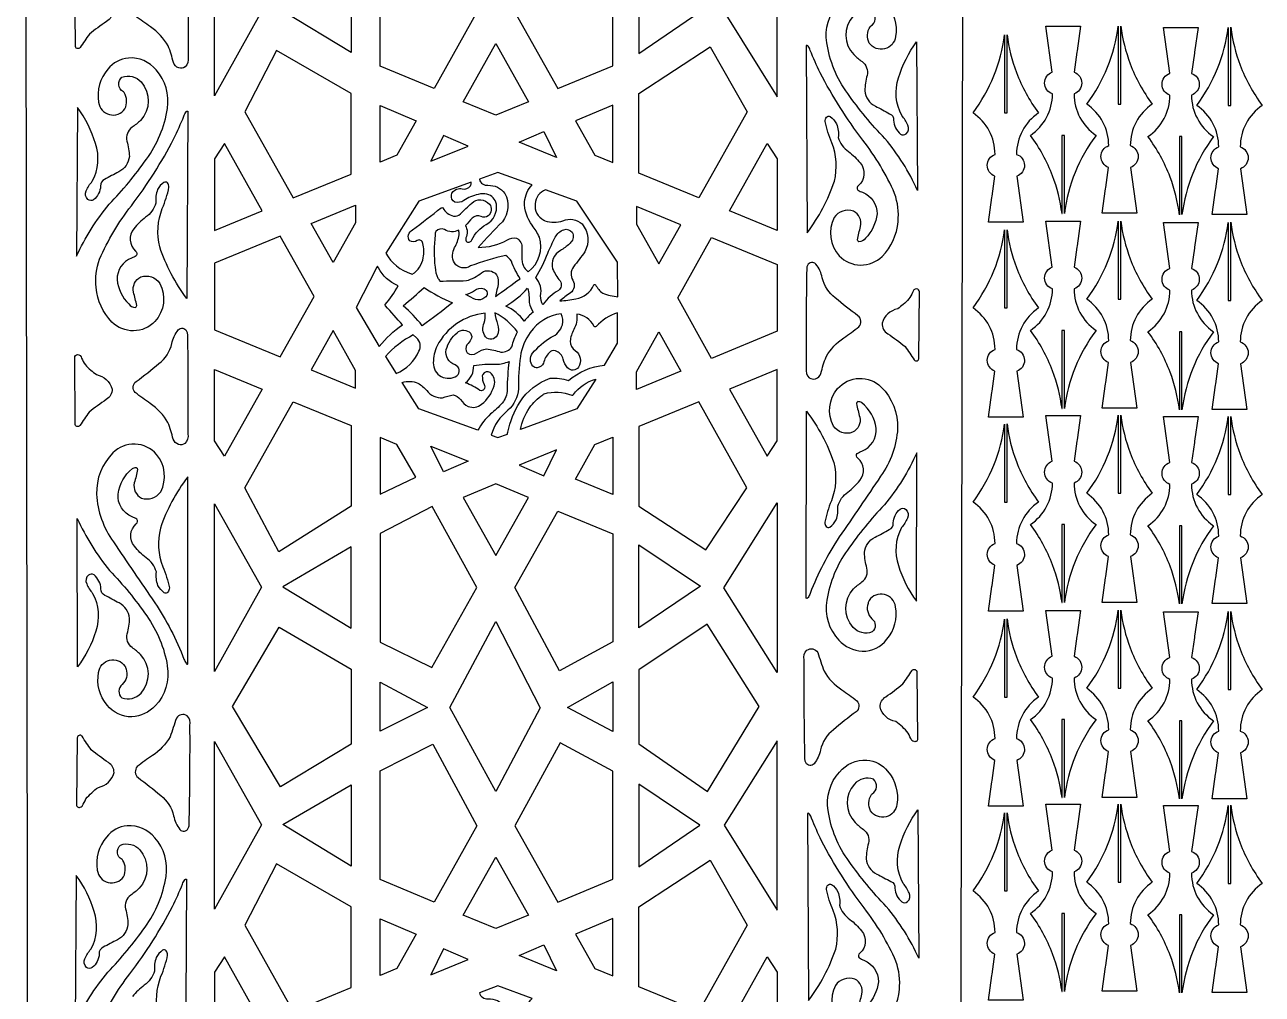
# Model space of a CAD drawing. Header units: millimetres. Extents: x 3580 to 4570, y 1609 to 3600.
# Drawn here: x 3580 to 4570, y 2089 to 2864 of the extents above; entities that cross this region are included whole.
import ezdxf

# ---------------------------------------------------------------- set-up
doc = ezdxf.new("R2010")
doc.units = ezdxf.units.MM
doc.layers.add('Default', color=70, linetype='Continuous')

msp = doc.modelspace()

# ---------------------------------------------------------------- linework, layer by layer
at = {"layer": 'Default'}
for points in [[(3580.06, 3438.23), (3582.68, 1609.29)], [(4328.54, 1609.29), (4330.79, 3061.4)]]:
    msp.add_lwpolyline(points, dxfattribs=at)
for points in [[(3769.51, 2874.74), (3732, 2807.22), (3732, 2941.41)], [(4139.66, 2874.47), (4182.15, 2806.56), (4182.15, 2942.03)], [(3864.36, 2917.91), (3906.62, 2939.4), (3941.86, 2874.08), (3907.68, 2813.03), (3864.36, 2831.03)], [(4050.51, 2917.64), (4008.33, 2940.46), (3972.29, 2874.08), (4006.46, 2813.03), (4050.51, 2831.34)], [(3841.21, 2906.88), (3841.21, 2841.81), (3786.66, 2874.93)], [(4071.36, 2907.35), (4071.36, 2841.11), (4120.18, 2874.59)], [(3841.21, 2809.19), (3781.55, 2843.59), (3756.18, 2794.55), (3794.85, 2725.59), (3841.21, 2744.68)], [(3957.07, 2791.75), (3930.96, 2802.58), (3957.07, 2849.02), (3983.19, 2802.58)], [(4071.36, 2745.33), (4071.36, 2809.12), (4128.49, 2846.39), (4157.97, 2794.56), (4119.3, 2725.59)], [(3864.36, 2754.23), (3864.36, 2799.48), (3893.33, 2787.41), (3877.87, 2759.78)], [(4050.51, 2799.78), (4020.82, 2787.41), (4036.27, 2759.78), (4050.51, 2753.93)], [(3915.08, 2775.56), (3905.02, 2754.91), (3934.9, 2767.12)], [(3995.45, 2778.7), (4005.51, 2758.06), (3975.63, 2770.26)], [(3732, 2756.84), (3732, 2699.67), (3770.12, 2715.38), (3739.95, 2769.2)], [(4182.15, 2756.84), (4182.15, 2699.67), (4144.03, 2715.38), (4174.19, 2769.2)], [(3844.67, 2705.8), (3826.8, 2673.9), (3809.21, 2705.28), (3844.67, 2719.9)], [(4069.48, 2704.7), (4087.34, 2672.8), (4104.94, 2704.18), (4069.48, 2718.8)], [(3732, 2646.72), (3732, 2620.01), (3784.48, 2598.37), (3811.6, 2646.72), (3784.48, 2695.07), (3732, 2673.44)], [(4182.15, 2645.62), (4182.15, 2618.91), (4129.67, 2597.27), (4102.54, 2645.62), (4129.67, 2693.97), (4182.15, 2672.34)], [(3844.67, 2587.65), (3826.8, 2619.55), (3809.21, 2588.17), (3844.67, 2573.54)], [(4069.48, 2586.55), (4087.34, 2618.45), (4104.94, 2587.07), (4069.48, 2572.44)], [(3732, 2531.28), (3732, 2588.46), (3770.12, 2572.75), (3739.95, 2518.93)], [(4182.15, 2531.28), (4182.15, 2588.46), (4144.03, 2572.75), (4174.19, 2518.93)], [(3841.21, 2543.45), (3841.21, 2478.92), (3783.33, 2442.46), (3756.18, 2493.58), (3794.85, 2562.54)], [(4071.36, 2542.8), (4071.36, 2479.12), (4124.9, 2444.1), (4157.94, 2493.63), (4119.3, 2562.54)], [(3864.36, 2533.9), (3864.36, 2488.72), (3892.9, 2502.24), (3877.88, 2528.34)], [(3915.08, 2506.49), (3905.02, 2527.13), (3934.9, 2514.93)], [(4050.51, 2534.2), (4050.51, 2488.35), (4020.82, 2500.72), (4036.27, 2528.35)], [(3995.45, 2503.34), (4005.51, 2523.99), (3975.63, 2511.78)], [(3957.07, 2496.9), (3930.96, 2486.07), (3957.07, 2439.63), (3983.19, 2486.07)], [(3769.51, 2414.3), (3732, 2346.79), (3732, 2480.98)], [(3864.36, 2457.15), (3864.36, 2370.29), (3905.88, 2349.91), (3941.85, 2414.07), (3906.05, 2478.75)], [(4139.29, 2413.84), (4182.15, 2481.63), (4182.15, 2346.07)], [(4050.51, 2456.79), (4050.51, 2370.48), (4007.97, 2347.36), (3972.29, 2414.05), (4006.46, 2475.09)], [(3841.21, 2446.45), (3786.66, 2414.5), (3841.21, 2381.38)], [(4071.36, 2448.17), (4120.64, 2414.94), (4071.36, 2381.73)], [(3920.1, 2318.13), (3957.04, 2386.68), (3992.54, 2317.86), (3957.04, 2250.73)], [(3841.21, 2348.76), (3841.21, 2288.72), (3784.8, 2254.56), (3746.33, 2318.75), (3783.61, 2382.35)], [(4071.36, 2348.25), (4071.36, 2288.91), (4126.46, 2250.88), (4167.8, 2318.73), (4126.19, 2384.57)], [(3864.36, 2338.34), (3902.28, 2318.01), (3864.36, 2298.95)], [(4050.51, 2338.58), (4050.51, 2298.72), (4014.27, 2317.97)], [(3769.51, 2224.09), (3732, 2156.57), (3732, 2290.77)], [(3864.36, 2267.26), (3906.62, 2288.75), (3941.86, 2223.43), (3907.68, 2162.39), (3864.36, 2180.39)], [(4050.51, 2266.99), (4008.33, 2289.81), (3972.29, 2223.43), (4006.46, 2162.39), (4050.51, 2180.69)], [(4139.66, 2223.82), (4182.15, 2155.91), (4182.15, 2291.38)], [(3841.21, 2256.23), (3841.21, 2191.17), (3786.66, 2224.28)], [(4071.36, 2256.7), (4071.36, 2190.47), (4120.18, 2223.95)], [(3957.07, 2141.1), (3930.96, 2151.93), (3957.07, 2198.37), (3983.19, 2151.93)], [(3841.21, 2158.54), (3781.55, 2192.94), (3756.18, 2143.91), (3794.85, 2074.94), (3841.21, 2094.03)], [(4071.36, 2094.68), (4071.36, 2158.47), (4128.49, 2195.75), (4157.97, 2143.91), (4119.3, 2074.94)], [(3864.36, 2103.58), (3864.36, 2148.83), (3893.33, 2136.76), (3877.87, 2109.13)], [(4050.51, 2149.13), (4020.82, 2136.76), (4036.27, 2109.13), (4050.51, 2103.28)], [(3915.08, 2124.91), (3905.02, 2104.27), (3934.9, 2116.47)], [(3995.45, 2128.06), (4005.51, 2107.41), (3975.63, 2119.62)], [(3732, 2106.2), (3732, 2049.02), (3770.12, 2064.73), (3739.95, 2118.55)], [(4182.15, 2106.2), (4182.15, 2049.02), (4144.03, 2064.73), (4174.19, 2118.55)]]:
    msp.add_lwpolyline(points, close=True, dxfattribs=at)
for points in [[(3703.25, 2829.68, -0.24666), (3699.03, 2833.96, 0.027343), (3694.85, 2847.23, 0.115738), (3680.7, 2862.35, -0.015094), (3668.65, 2871.21, -0.448773), (3669.37, 2880.06, 0.020778), (3687.52, 2894.33, 0.175205), (3697.94, 2910.37, -0.124943), (3703.04, 2921.32, -0.5741), (3709.65, 2920.36, -0.122783), (3710.38, 2917.79, -0.006777), (3710.69, 2838.04, -0.263913), (3708.39, 2830.36, -0.217884)], [(3622.49, 2902.73, -0.312864), (3625.75, 2899.85, 0.139682), (3633.09, 2890.26, 0.018911), (3637.6, 2886.67, -0.280916), (3650.11, 2875.08, -0.274982), (3645.51, 2866.7, 0.025719), (3631.75, 2856.53, 0.01279), (3624.41, 2845.86, -0.748308), (3620.55, 2847.37), (3620.24, 2900.2, -0.399768)], [(4409.99, 2713.16, 0.056763), (4402.47, 2743.33, 0.069714), (4384.78, 2775.63, 0.247243), (4402.38, 2808.78, -0.716421), (4402.25, 2826.29), (4397.14, 2862.92), (4424.84, 2862.92), (4422.1, 2843.33), (4421.96, 2842.33), (4419.71, 2826.25, -0.706462), (4419.6, 2808.82, 0.248623), (4437.2, 2775.63, 0.128873), (4412, 2713.24), (4412, 2775.63), (4409.98, 2775.63), (4409.98, 2713.16)], [(4457.01, 2863.1, 0.056763), (4464.53, 2832.93, 0.069714), (4482.22, 2800.63, 0.247243), (4464.62, 2767.48, -0.716421), (4464.75, 2749.97), (4469.86, 2713.34), (4442.16, 2713.34), (4444.9, 2732.93), (4445.04, 2733.93), (4447.29, 2750, -0.706462), (4447.4, 2767.44, 0.248623), (4429.8, 2800.63, 0.128873), (4455, 2863.02), (4455, 2800.63), (4457.02, 2800.63), (4457.02, 2863.1)], [(4503.99, 2712.16, 0.056763), (4496.47, 2742.33, 0.069714), (4478.78, 2774.63, 0.247243), (4496.38, 2807.78, -0.716421), (4496.25, 2825.29), (4491.14, 2861.92), (4518.84, 2861.92), (4516.1, 2842.33), (4515.96, 2841.33), (4513.71, 2825.25, -0.706462), (4513.6, 2807.82, 0.248623), (4531.2, 2774.63, 0.128873), (4506, 2712.24), (4506, 2774.63), (4503.98, 2774.63), (4503.98, 2712.16)], [(4545.01, 2862.1, 0.056763), (4552.53, 2831.93, 0.069714), (4570.22, 2799.63, 0.247243), (4552.62, 2766.48, -0.716421), (4552.75, 2748.97), (4557.86, 2712.34), (4530.16, 2712.34), (4532.9, 2731.93), (4533.04, 2732.93), (4535.29, 2749, -0.706462), (4535.4, 2766.44, 0.248623), (4517.8, 2799.63, 0.128873), (4543, 2862.02), (4543, 2799.63), (4545.02, 2799.63), (4545.02, 2862.1)], [(4366.01, 2856.1, 0.056763), (4373.53, 2825.93, 0.069714), (4391.22, 2793.63, 0.247243), (4373.62, 2760.48, -0.716421), (4373.75, 2742.97), (4378.86, 2706.34), (4351.16, 2706.34), (4353.9, 2725.93), (4354.04, 2726.93), (4356.29, 2743, -0.706462), (4356.4, 2760.44, 0.248623), (4338.8, 2793.63, 0.128873), (4364, 2856.02), (4364, 2793.63), (4366.02, 2793.63), (4366.02, 2856.1)], [(4229.59, 2784.88, -0.124595), (4230.92, 2774.01, 0.172423), (4239.15, 2762.74, -0.054769), (4248.59, 2753.6, -0.410266), (4247.15, 2735.61, 0.433271), (4246.7, 2731.95, 0.077861), (4250.48, 2730.11, -0.30209), (4262.06, 2712.83, -0.166916), (4252.69, 2693.36, -0.240467), (4247.35, 2690.5, -0.249398), (4246.32, 2692.08, -0.027776), (4248.87, 2702.87, 0.350829), (4243.07, 2714.96, 0.341045), (4227.74, 2709.87, 0.314169), (4231.76, 2679.31, 0.418503), (4266.1, 2678.88, 0.174326), (4278.81, 2706.55, 0.109576), (4276.07, 2729.19, 0.062275), (4250.59, 2771.86, -0.041735), (4216.49, 2825.65, -0.014891), (4208.56, 2843.58, 0.086617), (4206.84, 2846.94, 0.424926), (4205.38, 2847.47), (4206.19, 2697.82, 0.07905), (4227.89, 2739, 0.152063), (4225.83, 2769.81, -0.051417), (4220.48, 2786.73, -0.189517), (4221.66, 2790.23, -0.346809), (4224.5, 2790.63, -0.126453)], [(3630.66, 2724.37, -0.353881), (3629.31, 2731.28, -0.082113), (3634.06, 2738.89, 0.208904), (3636.68, 2769.09, 0.086345), (3622.29, 2797.87), (3621.54, 2679.01, -0.068438), (3647.63, 2720.51, 0.038835), (3677.39, 2756.54, 0.121623), (3694.16, 2797.16, 0.22635), (3685.16, 2827.97, 0.242341), (3663.12, 2837.52, 0.208918), (3646.5, 2828.64, 0.224816), (3639.15, 2802.14, 0.688915), (3660.16, 2796.86, 0.265065), (3659.49, 2809.94, 0.015041), (3659, 2810.58, -0.529776), (3657.85, 2822.2, -0.308634), (3673.14, 2818.4, -0.394552), (3672.56, 2787.62, -0.040002), (3665.94, 2782.1, 0.299751), (3661.84, 2771.05, -0.063831), (3663.74, 2758.69, -0.255589), (3655.28, 2746.44, 0.006267), (3643.84, 2740.42, 0.333186), (3640.71, 2735.14, -0.216277), (3635.1, 2724.14, -0.361529)], [(3686.35, 2732.29, 0.124595), (3685.02, 2721.43, -0.172423), (3676.78, 2710.15, 0.054769), (3667.35, 2701.02, 0.410266), (3668.79, 2683.03, -0.433271), (3669.23, 2679.36, -0.077861), (3665.46, 2677.53, 0.30209), (3653.88, 2660.24, 0.166916), (3663.24, 2640.77, 0.240467), (3668.58, 2637.92, 0.249398), (3669.61, 2639.5, 0.027776), (3667.07, 2650.28, -0.350829), (3672.86, 2662.38, -0.341045), (3688.19, 2657.29, -0.314169), (3684.17, 2626.72, -0.418503), (3649.84, 2626.3, -0.174326), (3637.13, 2653.96, -0.109576), (3639.87, 2676.61, -0.062275), (3665.34, 2719.28, 0.041735), (3699.45, 2773.07, 0.014891), (3707.38, 2791, -0.086617), (3709.09, 2794.35, -0.424926), (3710.55, 2794.89), (3709.74, 2645.23, -0.07905), (3688.04, 2686.42, -0.152063), (3690.1, 2717.22, 0.051417), (3695.45, 2734.14, 0.189517), (3694.27, 2737.64, 0.346809), (3691.43, 2738.05, 0.126453)], [(3958.6, 2745.88), (3943.8, 2740.51, 0.374449), (3950.71, 2735.71, -0.256515), (3964.08, 2729.18, -0.308165), (3962.22, 2706.56, 0.007627), (3942.73, 2686.08, 0.130802), (3966.24, 2691.99, -0.19928), (3973.49, 2693.53, -0.307239), (3977.85, 2685.26, 0.042642), (3978.06, 2674.15, 0.180927), (3982.89, 2666.55, 0.319504), (3991.82, 2694.3, 0.054033), (3986.09, 2703.71, -0.166081), (3979.98, 2722.56, -0.169094), (3985.93, 2735.96)], [(3868.98, 2681.43, 0.191192), (3889.18, 2664.95, 0.005248), (3890.05, 2664.65, 0.227781), (3898.91, 2677.81, 0.101613), (3898.62, 2689.27, 0.518279), (3894.08, 2691.61, -0.289941), (3888.04, 2691.22, -0.471569), (3890.36, 2700.03, 0.003928), (3913.25, 2717.73, -0.388198), (3914.46, 2717.61, 0.184808), (3923.08, 2711.04, 0.215902), (3928.7, 2712.85, -0.027099), (3937.72, 2721.41, -0.434971), (3951.83, 2720.69, -0.432111), (3950.74, 2711.22, -0.239954), (3945.32, 2710.68, 0.305245), (3938.07, 2709.5, -0.004872), (3932.63, 2703.51, -0.247573), (3932.99, 2693.58, 0.257412), (3933.72, 2690.44, 0.440874), (3937.83, 2692.18, -0.161643), (3949.33, 2704.25, 0.313158), (3957.4, 2720.72, 0.315774), (3949.9, 2728.5, 0.132981), (3942.84, 2728.44, 0.098884), (3931.34, 2723.48, -0.214489), (3924.17, 2722.25, -0.680386), (3925.62, 2732.56, -0.12562), (3930.16, 2732.96, 0.329253), (3936.8, 2735.38, 0.195203), (3937.19, 2738.11), (3895.37, 2722.93)], [(4054.69, 2646.42), (4054.36, 2674.14), (4021.84, 2722.92), (3996.83, 2731.99, 0.320336), (3988.58, 2720.95, 0.331969), (3995.42, 2707.79, 0.014567), (3996.32, 2707.33, 0.163555), (4010.66, 2707.3, -0.301709), (4026.01, 2704.77, -0.313436), (4028.1, 2682.51, -0.020953), (4019.04, 2670.5, 0.307944), (4018.58, 2659.75, -0.400323), (4016.66, 2649.64, 0.039296), (4008.22, 2643.23, 0.02405), (4020.96, 2644.81, 0.259406), (4035.29, 2656.03, -0.587979), (4036.8, 2656.07, 0.111986), (4042.55, 2649.35, 0.056208)], [(4409.99, 2557.15, 0.056763), (4402.47, 2587.33, 0.069714), (4384.78, 2619.63, 0.247243), (4402.38, 2652.78, -0.716421), (4402.25, 2670.29), (4397.14, 2706.92), (4424.84, 2706.92), (4422.1, 2687.33), (4421.96, 2686.33), (4419.71, 2670.25, -0.706462), (4419.6, 2652.82, 0.248623), (4437.2, 2619.63, 0.128873), (4412, 2557.23), (4412, 2619.63), (4409.98, 2619.63), (4409.98, 2557.15)], [(4457.01, 2707.1, 0.056763), (4464.53, 2676.93, 0.069714), (4482.22, 2644.63, 0.247243), (4464.62, 2611.47, -0.716421), (4464.75, 2593.96), (4469.86, 2557.34), (4442.16, 2557.34), (4444.9, 2576.93), (4445.04, 2577.93), (4447.29, 2594, -0.706462), (4447.4, 2611.43, 0.248623), (4429.8, 2644.63, 0.128873), (4455, 2707.02), (4455, 2644.63), (4457.02, 2644.63), (4457.02, 2707.1)], [(4503.99, 2556.15, 0.056763), (4496.47, 2586.33, 0.069714), (4478.78, 2618.63, 0.247243), (4496.38, 2651.78, -0.716421), (4496.25, 2669.29), (4491.14, 2705.92), (4518.84, 2705.92), (4516.1, 2686.33), (4515.96, 2685.33), (4513.71, 2669.25, -0.706462), (4513.6, 2651.82, 0.248623), (4531.2, 2618.63, 0.128873), (4506, 2556.23), (4506, 2618.63), (4503.98, 2618.63), (4503.98, 2556.15)], [(4545.01, 2706.1, 0.056763), (4552.53, 2675.93, 0.069714), (4570.22, 2643.63, 0.247243), (4552.62, 2610.47, -0.716421), (4552.75, 2592.96), (4557.86, 2556.34), (4530.16, 2556.34), (4532.9, 2575.93), (4533.04, 2576.93), (4535.29, 2593, -0.706462), (4535.4, 2610.43, 0.248623), (4517.8, 2643.63, 0.128873), (4543, 2706.02), (4543, 2643.63), (4545.02, 2643.63), (4545.02, 2706.1)], [(3912.29, 2659.05, -0.002135), (3933.41, 2659.46, 0.11238), (3945.55, 2665.79, -0.396764), (3957.52, 2664.16, -0.112924), (3958.5, 2661.92, -0.144638), (3957.81, 2652.21, 0.024127), (3956.64, 2646.83, 0.008608), (3976.33, 2661, -0.040978), (3969.41, 2675.02, 0.119194), (3964.89, 2679.44, 0.043721), (3936.79, 2671.17, -0.406382), (3923.81, 2673.62, -0.254662), (3924.03, 2685.86, 0.074005), (3927.65, 2695.96, 0.078937), (3927.27, 2699.69, -0.239674), (3915.98, 2700.23, 0.346212), (3909.07, 2698.75, 0.166462), (3908.41, 2695.96, 0.060766), (3908.36, 2670.13, 0.090993), (3910.63, 2661.56), (3910.63, 2661.56, 0.070578)], [(3988.93, 2662.08, 0.054461), (3998.51, 2681.45, -0.017492), (4004.56, 2694.29, -0.170857), (4011.32, 2700.22, -0.30963), (4018.09, 2698.09, -0.325592), (4016.99, 2690.13, -0.038721), (4015.9, 2688.89, -0.044167), (4008.6, 2683.48, 0.353711), (4002.42, 2668.89, 0.066387), (4008.35, 2659.18, -0.411746), (4007.08, 2651.53, 0.121544), (3994.98, 2640.64), (3994.98, 2640.64), (3994.63, 2640.1, -0.143735), (3992.84, 2647.2, 0.23007)], [(4366.01, 2700.1, 0.056763), (4373.53, 2669.93, 0.069714), (4391.22, 2637.63, 0.247243), (4373.62, 2604.47, -0.716421), (4373.75, 2586.96), (4378.86, 2550.34), (4351.16, 2550.34), (4353.9, 2569.93), (4354.04, 2570.93), (4356.29, 2587, -0.706462), (4356.4, 2604.43, 0.248623), (4338.8, 2637.63, 0.128873), (4364, 2700.02), (4364, 2637.63), (4366.02, 2637.63), (4366.02, 2700.1)], [(4212.86, 2581, 0.24666), (4217.08, 2585.28, -0.027343), (4221.27, 2598.55, -0.115738), (4235.41, 2613.67, 0.015094), (4247.47, 2622.53, 0.448773), (4246.74, 2631.38, -0.020778), (4228.59, 2645.65, -0.175205), (4218.18, 2661.68, 0.124943), (4213.08, 2672.63, 0.5741), (4206.46, 2671.68, 0.122783), (4205.73, 2669.11, 0.006777), (4205.42, 2589.36, 0.263913), (4207.72, 2581.68, 0.217884)], [(3862.38, 2671.03), (3861.86, 2670.22), (3845.35, 2637.99), (3863.67, 2606.78, -0.07883), (3882.33, 2624, 0.009925), (3868.57, 2639.22, -0.426734), (3868.5, 2640.49, 0.065646), (3878.72, 2655.37, -0.17501), (3862.99, 2669.79), (3862.99, 2669.79, -0.010745)], [(3922.18, 2641.62, -0.015325), (3898.07, 2623.43, 0.04614), (3882.92, 2639.34, 0.005713), (3899.65, 2653.88, 0.038778)], [(3933.1, 2648.23, 0.082143), (3939.79, 2651.57, -0.235479), (3947.52, 2652.98, -0.640175), (3948.14, 2645.86, -0.234123), (3940.74, 2644.3, -0.021157)], [(3979.7, 2627.14, 0.129064), (3965.03, 2639.07, 0.074171), (3982.41, 2653.4, -0.070702), (3983.75, 2641.83, 0.113861), (3986.87, 2634.21, 0.063971), (3979.79, 2627.26), (3979.79, 2627.26)], [(4293.62, 2652.95, 0.312864), (4290.37, 2650.07, -0.139682), (4283.03, 2640.48, -0.018911), (4278.51, 2636.88, 0.280916), (4266.01, 2625.3, 0.274982), (4270.61, 2616.92, -0.025719), (4284.37, 2606.75, -0.01279), (4291.71, 2596.08, 0.748308), (4295.57, 2597.59), (4295.87, 2650.41, 0.399768)], [(3974.21, 2618.42, 0.119776), (3956.14, 2633.8, 0.045698), (3958.42, 2624.63, -0.192011), (3958.06, 2615.64, -0.524316), (3948.72, 2614.44, -0.261481), (3947.59, 2625.72, 0.130982), (3948.4, 2633.35, 0.254858), (3909.98, 2607.23, 0.110118), (3906.93, 2593.71, 0.610354), (3925.86, 2583.4, 0.572121), (3924.46, 2592.03, -0.391735), (3917.31, 2604.27, -0.157271), (3926.02, 2617.82, -0.427734), (3936.66, 2617.36, -0.320865), (3937.02, 2612.28, -0.060779), (3933.91, 2608.21, 0.322721), (3934, 2601.77), (3934, 2601.77, 0.355403), (3941.81, 2601.79, -0.113621), (3949.46, 2604.92, -0.056422), (3960.94, 2602.23, 0.27598), (3969.78, 2606.57, -0.051473)], [(4044.06, 2591.85), (4054.26, 2609.36), (4054.33, 2633.81, 0.125472), (4037.25, 2622.65, -0.534392), (4035.49, 2623.38, 0.235946), (4021.76, 2632.68, -0.161189), (4019.32, 2620.31, 0.093652), (4016.45, 2611.02, 0.24212), (4020.46, 2603.47, -0.407968), (4023.16, 2590.2, -0.48972), (4014.36, 2589.79, -0.137177), (4010.92, 2596.54, 0.259964), (4004.63, 2603.33, 0.294367), (3999.55, 2601.79, 0.115694), (3995.1, 2593.48, -0.260914), (3990.18, 2589.7, -0.193615), (3986.59, 2590.99, -0.35846), (3986.34, 2601.35, -0.078424), (4001.32, 2614.3, 0.227439), (4010.21, 2624.17, 0.180437), (4009.23, 2632.85, 0.218334), (3984.57, 2618.06, 0.128012), (3976.64, 2598.9, 0.039134), (3975.06, 2572.96, -0.192198), (3966.71, 2555.76, 0.160372), (3953.34, 2535.8), (3958.6, 2533.9), (3966.44, 2536.75, -0.083565), (3966.55, 2538.12, -0.090015), (3976.33, 2562.46, -0.164998), (4000.36, 2581.33, -0.062986), (4000.58, 2581.38, -0.112581), (4015.04, 2579.44, -0.157496)], [(3703.07, 2528.41, -0.24666), (3698.85, 2532.69, 0.027343), (3694.67, 2545.96, 0.115738), (3680.53, 2561.09, -0.015094), (3668.47, 2569.94, -0.448773), (3669.19, 2578.8, 0.020778), (3687.34, 2593.07, 0.175205), (3697.76, 2609.1, -0.124943), (3702.86, 2620.05, -0.5741), (3709.47, 2619.09, -0.122783), (3710.21, 2616.53, -0.006777), (3710.51, 2536.78, -0.263913), (3708.21, 2529.1, -0.217884)], [(3868.68, 2598.83), (3877.33, 2585.22, 0.190755), (3895.46, 2602.95, 0.360966), (3893.56, 2613.63), (3890.95, 2616.01, 0.094875)], [(3622.31, 2600.37, -0.312864), (3625.57, 2597.48, 0.139682), (3632.91, 2587.9, 0.018911), (3637.42, 2584.3, -0.280916), (3649.93, 2572.71, -0.274982), (3645.33, 2564.34, 0.025719), (3631.57, 2554.16, 0.01279), (3624.23, 2543.49, -0.748308), (3620.37, 2545.01), (3620.06, 2597.83, -0.399768)], [(3939.29, 2591.54, -0.055124), (3957.1, 2592.53, 0.108731), (3967.54, 2594.85, 0.025779), (3966.01, 2572.34, -0.178289), (3962.09, 2561.47), (3962.09, 2561.47, -0.035364), (3952.75, 2552.78, 0.078847), (3942.59, 2539.71), (3895.37, 2556.85), (3881.96, 2577.96, -0.17089), (3894.69, 2577.43, -0.07806), (3901.66, 2571.46, 0.234516), (3914.38, 2565.77, -0.056939), (3922.83, 2567.99, -0.1886), (3928.64, 2564.29, 0.121245), (3934.91, 2558.87, 0.281187), (3945.61, 2560.57, 0.151531), (3955.54, 2575.2, 0.331289), (3952.43, 2585.85, 0.401515), (3946.48, 2584.5, 0.107941), (3946.15, 2583.4, 0.119899), (3947.56, 2576.46, -0.230232), (3947.65, 2572.51, -0.337465), (3944.21, 2571.65, 0.046703), (3932.8, 2577.83, 0.244621)], [(4019, 2568.27, -0.172507), (4036.93, 2580.57), (4021.83, 2556.85), (3976.72, 2540.49, -0.094164), (3983.94, 2557.68), (3983.94, 2557.68, -0.087436), (3994.57, 2568.19), (3994.57, 2568.19, -0.071711), (3995.62, 2568.93, -0.166182), (4017.88, 2567.82, 0.382931)], [(4229.27, 2468.15, 0.124348), (4230.55, 2479.02, -0.171984), (4238.74, 2490.35, 0.053003), (4248.14, 2499.54, 0.410921), (4246.62, 2517.52, -0.433717), (4246.16, 2521.19, -0.077739), (4249.93, 2523.05, 0.322399), (4261.25, 2541.32, 0.197218), (4249.76, 2561.71, 0.160321), (4246.64, 2562.64, 0.249131), (4245.62, 2561.05, 0.027786), (4248.21, 2550.28, -0.350097), (4242.46, 2538.14, -0.341491), (4227.12, 2543.14, -0.306802), (4230.47, 2573.08, -0.432338), (4265.35, 2574.37, -0.206013), (4278.42, 2541.19, -0.144673), (4264.89, 2503.03, -0.003386), (4231.8, 2454.4, 0.053849), (4208.48, 2409.31, -0.086443), (4206.78, 2405.94, -0.424748), (4205.32, 2405.4), (4205.52, 2555.06, -0.079206), (4227.39, 2514.01, -0.152055), (4225.45, 2483.19, 0.051326), (4220.17, 2466.24, 0.172307), (4221.35, 2462.75, 0.346332), (4224.21, 2462.36, 0.126385)], [(4366.01, 2544.83, 0.056763), (4373.53, 2514.66, 0.069714), (4391.22, 2482.36, 0.247243), (4373.62, 2449.21, -0.716421), (4373.75, 2431.69), (4378.86, 2395.07), (4351.16, 2395.07), (4353.9, 2414.66), (4354.04, 2415.66), (4356.29, 2431.73, -0.706462), (4356.4, 2449.16, 0.248623), (4338.8, 2482.36, 0.128873), (4364, 2544.75), (4364, 2482.36), (4366.02, 2482.36), (4366.02, 2544.83)], [(4409.99, 2401.89, 0.056763), (4402.47, 2432.06, 0.069714), (4384.78, 2464.36, 0.247243), (4402.38, 2497.51, -0.716421), (4402.25, 2515.02), (4397.14, 2551.65), (4424.84, 2551.65), (4422.1, 2532.06), (4421.96, 2531.06), (4419.71, 2514.98, -0.706462), (4419.6, 2497.55, 0.248623), (4437.2, 2464.36, 0.128873), (4412, 2401.96), (4412, 2464.36), (4409.98, 2464.36), (4409.98, 2401.89)], [(4457.01, 2551.83, 0.056763), (4464.53, 2521.66, 0.069714), (4482.22, 2489.36, 0.247243), (4464.62, 2456.21, -0.716421), (4464.75, 2438.69), (4469.86, 2402.07), (4442.16, 2402.07), (4444.9, 2421.66), (4445.04, 2422.66), (4447.29, 2438.73, -0.706462), (4447.4, 2456.16, 0.248623), (4429.8, 2489.36, 0.128873), (4455, 2551.75), (4455, 2489.36), (4457.02, 2489.36), (4457.02, 2551.83)], [(4503.99, 2400.89, 0.056763), (4496.47, 2431.06, 0.069714), (4478.78, 2463.36, 0.247243), (4496.38, 2496.51, -0.716421), (4496.25, 2514.02), (4491.14, 2550.65), (4518.84, 2550.65), (4516.1, 2531.06), (4515.96, 2530.06), (4513.71, 2513.98, -0.706462), (4513.6, 2496.55, 0.248623), (4531.2, 2463.36, 0.128873), (4506, 2400.96), (4506, 2463.36), (4503.98, 2463.36), (4503.98, 2400.89)], [(4545.01, 2550.83, 0.056763), (4552.53, 2520.66, 0.069714), (4570.22, 2488.36, 0.247243), (4552.62, 2455.21, -0.716421), (4552.75, 2437.69), (4557.86, 2401.07), (4530.16, 2401.07), (4532.9, 2420.66), (4533.04, 2421.66), (4535.29, 2437.73, -0.706462), (4535.4, 2455.16, 0.248623), (4517.8, 2488.36, 0.128873), (4543, 2550.75), (4543, 2488.36), (4545.02, 2488.36), (4545.02, 2550.83)], [(3686.67, 2415.56, -0.124348), (3685.38, 2426.44, 0.171984), (3677.19, 2437.76, -0.053003), (3667.8, 2446.95, -0.410921), (3669.31, 2464.94, 0.433717), (3669.77, 2468.6, 0.077739), (3666, 2470.46, -0.322399), (3654.69, 2488.74, -0.197218), (3666.18, 2509.13, -0.160321), (3669.29, 2510.05, -0.249131), (3670.31, 2508.46, -0.027786), (3667.72, 2497.7, 0.350097), (3673.47, 2485.56, 0.341491), (3688.82, 2490.55, 0.306802), (3685.47, 2520.5, 0.432338), (3650.59, 2521.78, 0.206013), (3637.51, 2488.61, 0.144673), (3651.04, 2450.45, 0.003386), (3684.14, 2401.81, -0.053849), (3707.46, 2356.73, 0.086443), (3709.15, 2353.36, 0.424748), (3710.61, 2352.82), (3710.42, 2502.47, 0.079206), (3688.55, 2461.43, 0.152055), (3690.49, 2430.61, -0.051326), (3695.76, 2413.66, -0.172307), (3694.58, 2410.17, -0.346332), (3691.73, 2409.78, -0.126385)], [(4284.92, 2476.43, -0.357202), (4286.3, 2469.52, -0.082144), (4281.58, 2461.89, 0.20864), (4279.09, 2431.67, 0.086484), (4293.6, 2402.98), (4293.85, 2521.84, -0.068295), (4267.94, 2480.18, 0.038709), (4238.33, 2443.96, 0.11336), (4221.8, 2403.83, 0.233622), (4231.46, 2371.79, 0.183691), (4250.18, 2363.06, 0.239584), (4269.94, 2372.56, 0.230445), (4276.75, 2398.6, 0.690603), (4255.7, 2403.71, 0.088334), (4254.79, 2401.3, 0.299533), (4257.95, 2388.99, -0.475634), (4258.13, 2378.42, -0.308512), (4242.84, 2382.12, -0.394499), (4243.29, 2412.91, -0.039778), (4249.88, 2418.47, 0.299111), (4253.93, 2429.54, -0.063872), (4251.99, 2441.89, -0.25494), (4260.39, 2454.2, 0.006297), (4271.8, 2460.29, 0.332396), (4274.91, 2465.59, -0.216468), (4280.45, 2476.62, -0.361667)], [(3631.01, 2423.85, 0.357202), (3629.63, 2416.94, 0.082144), (3634.36, 2409.31, -0.20864), (3636.85, 2379.08, -0.086484), (3622.34, 2350.4), (3622.08, 2469.26, 0.068295), (3647.99, 2427.59, -0.038709), (3677.61, 2391.38, -0.11336), (3694.14, 2351.24, -0.233622), (3684.48, 2319.21, -0.183691), (3665.75, 2310.48, -0.239584), (3646, 2319.98, -0.230445), (3639.18, 2346.02, -0.690603), (3660.24, 2351.13, -0.088334), (3661.14, 2348.72, -0.299533), (3657.99, 2336.4, 0.475634), (3657.81, 2325.83, 0.308512), (3673.1, 2329.53, 0.394499), (3672.64, 2360.33, 0.039778), (3666.05, 2365.89, -0.299111), (3662, 2376.96, 0.063872), (3663.95, 2389.31, 0.25494), (3655.54, 2401.62, -0.006297), (3644.13, 2407.71, -0.332396), (3641.02, 2413.01, 0.216468), (3635.48, 2424.04, 0.361667)], [(4366.01, 2388.83, 0.056763), (4373.53, 2358.66, 0.069714), (4391.22, 2326.35, 0.247243), (4373.62, 2293.2, -0.716421), (4373.75, 2275.69), (4378.86, 2239.06), (4351.16, 2239.06), (4353.9, 2258.66), (4354.04, 2259.66), (4356.29, 2275.73, -0.706462), (4356.4, 2293.16, 0.248623), (4338.8, 2326.35, 0.128873), (4364, 2388.75), (4364, 2326.35), (4366.02, 2326.35), (4366.02, 2388.83)], [(4409.99, 2245.88, 0.056763), (4402.47, 2276.05, 0.069714), (4384.78, 2308.35, 0.247243), (4402.38, 2341.51, -0.716421), (4402.25, 2359.02), (4397.14, 2395.64), (4424.84, 2395.64), (4422.1, 2376.05), (4421.96, 2375.05), (4419.71, 2358.98, -0.706462), (4419.6, 2341.55, 0.248623), (4437.2, 2308.35, 0.128873), (4412, 2245.96), (4412, 2308.35), (4409.98, 2308.35), (4409.98, 2245.88)], [(4457.01, 2395.83, 0.056763), (4464.53, 2365.66, 0.069714), (4482.22, 2333.35, 0.247243), (4464.62, 2300.2, -0.716421), (4464.75, 2282.69), (4469.86, 2246.06), (4442.16, 2246.06), (4444.9, 2265.66), (4445.04, 2266.66), (4447.29, 2282.73, -0.706462), (4447.4, 2300.16, 0.248623), (4429.8, 2333.35, 0.128873), (4455, 2395.75), (4455, 2333.35), (4457.02, 2333.35), (4457.02, 2395.83)], [(4503.99, 2244.88, 0.056763), (4496.47, 2275.05, 0.069714), (4478.78, 2307.35, 0.247243), (4496.38, 2340.51, -0.716421), (4496.25, 2358.02), (4491.14, 2394.64), (4518.84, 2394.64), (4516.1, 2375.05), (4515.96, 2374.05), (4513.71, 2357.98, -0.706462), (4513.6, 2340.55, 0.248623), (4531.2, 2307.35, 0.128873), (4506, 2244.96), (4506, 2307.35), (4503.98, 2307.35), (4503.98, 2244.88)], [(4545.01, 2394.83, 0.056763), (4552.53, 2364.66, 0.069714), (4570.22, 2332.35, 0.247243), (4552.62, 2299.2, -0.716421), (4552.75, 2281.69), (4557.86, 2245.06), (4530.16, 2245.06), (4532.9, 2264.66), (4533.04, 2265.66), (4535.29, 2281.73, -0.706462), (4535.4, 2299.16, 0.248623), (4517.8, 2332.35, 0.128873), (4543, 2394.75), (4543, 2332.35), (4545.02, 2332.35), (4545.02, 2394.83)], [(4245.25, 2314.55, 0.020506), (4227.09, 2300.11, 0.174932), (4216.74, 2284.01, -0.123758), (4211.69, 2273.02, -0.573222), (4205.07, 2273.93, -0.123075), (4204.33, 2276.5, -0.006777), (4203.69, 2356.25, -0.269714), (4205.95, 2363.93, -0.42653), (4214.5, 2362.11, 0.00318), (4219.57, 2347.16, 0.115997), (4233.78, 2332.13, -0.015127), (4245.87, 2323.35, -0.42383)], [(4293.86, 2346.26), (4293.87, 2346.07), (4294.4, 2293.25, -0.583524), (4291.6, 2290.75, -0.213218), (4289.96, 2291.72, -0.026857), (4286.9, 2297.49, 0.067631), (4276.98, 2306.67, -0.290968), (4264.39, 2318.46, -0.262406), (4268.99, 2326.58, 0.025663), (4282.71, 2336.84, 0.012763), (4290.01, 2347.56, -0.726847)], [(3670.68, 2261.97, -0.020506), (3688.84, 2247.52, -0.174932), (3699.19, 2231.42, 0.123758), (3704.24, 2220.44, 0.573222), (3710.86, 2221.35, 0.123075), (3711.61, 2223.92, 0.006777), (3712.24, 2303.66, 0.269714), (3709.98, 2311.35, 0.42653), (3701.43, 2309.53, -0.00318), (3696.36, 2294.58, -0.115997), (3682.16, 2279.55, 0.015127), (3670.06, 2270.77, 0.42383)], [(3622.07, 2293.68), (3622.06, 2293.49), (3621.54, 2240.67, 0.583524), (3624.33, 2238.17, 0.213218), (3625.97, 2239.14, 0.026857), (3629.03, 2244.91, -0.067631), (3638.95, 2254.09, 0.290968), (3651.54, 2265.88, 0.262406), (3646.94, 2274, -0.025663), (3633.22, 2284.26, -0.012763), (3625.93, 2294.98, 0.726847)], [(4286.34, 2162.73, 0.353881), (4287.7, 2169.64, 0.082113), (4282.94, 2177.24, -0.208904), (4280.33, 2207.45, -0.086345), (4294.72, 2236.23), (4295.47, 2117.37, 0.068438), (4269.38, 2158.87, -0.038835), (4239.62, 2194.89, -0.121623), (4222.84, 2235.52, -0.22635), (4231.85, 2266.33, -0.242341), (4253.89, 2275.88, -0.208918), (4270.5, 2267, -0.224816), (4277.86, 2240.5, -0.688915), (4256.84, 2235.22, -0.265065), (4257.51, 2248.3, -0.015041), (4258.01, 2248.94, 0.529776), (4259.15, 2260.56, 0.308634), (4243.87, 2256.76, 0.394552), (4244.45, 2225.98, 0.040002), (4251.07, 2220.46, -0.299751), (4255.16, 2209.41, 0.063831), (4253.27, 2197.05, 0.255589), (4261.72, 2184.8, -0.006267), (4273.16, 2178.78, -0.333186), (4276.29, 2173.5, 0.216277), (4281.91, 2162.5, 0.361529)], [(4409.99, 2090.8, 0.056763), (4402.47, 2120.97, 0.069714), (4384.78, 2153.27, 0.247243), (4402.38, 2186.43, -0.716421), (4402.25, 2203.94), (4397.14, 2240.56), (4424.84, 2240.56), (4422.1, 2220.97), (4421.96, 2219.97), (4419.71, 2203.9, -0.706462), (4419.6, 2186.47, 0.248623), (4437.2, 2153.27, 0.128873), (4412, 2090.88), (4412, 2153.27), (4409.98, 2153.27), (4409.98, 2090.8)], [(4457.01, 2240.75, 0.056763), (4464.53, 2210.58, 0.069714), (4482.22, 2178.27, 0.247243), (4464.62, 2145.12, -0.716421), (4464.75, 2127.61), (4469.86, 2090.98), (4442.16, 2090.98), (4444.9, 2110.58), (4445.04, 2111.58), (4447.29, 2127.65, -0.706462), (4447.4, 2145.08, 0.248623), (4429.8, 2178.27, 0.128873), (4455, 2240.67), (4455, 2178.27), (4457.02, 2178.27), (4457.02, 2240.75)], [(4503.99, 2089.8, 0.056763), (4496.47, 2119.97, 0.069714), (4478.78, 2152.27, 0.247243), (4496.38, 2185.43, -0.716421), (4496.25, 2202.94), (4491.14, 2239.56), (4518.84, 2239.56), (4516.1, 2219.97), (4515.96, 2218.97), (4513.71, 2202.9, -0.706462), (4513.6, 2185.47, 0.248623), (4531.2, 2152.27, 0.128873), (4506, 2089.88), (4506, 2152.27), (4503.98, 2152.27), (4503.98, 2089.8)], [(4545.01, 2239.75, 0.056763), (4552.53, 2209.58, 0.069714), (4570.22, 2177.27, 0.247243), (4552.62, 2144.12, -0.716421), (4552.75, 2126.61), (4557.86, 2089.98), (4530.16, 2089.98), (4532.9, 2109.58), (4533.04, 2110.58), (4535.29, 2126.65, -0.706462), (4535.4, 2144.08, 0.248623), (4517.8, 2177.27, 0.128873), (4543, 2239.67), (4543, 2177.27), (4545.02, 2177.27), (4545.02, 2239.75)], [(4366.01, 2233.75, 0.056763), (4373.53, 2203.58, 0.069714), (4391.22, 2171.27, 0.247243), (4373.62, 2138.12, -0.716421), (4373.75, 2120.61), (4378.86, 2083.98), (4351.16, 2083.98), (4353.9, 2103.58), (4354.04, 2104.58), (4356.29, 2120.65, -0.706462), (4356.4, 2138.08, 0.248623), (4338.8, 2171.27, 0.128873), (4364, 2233.67), (4364, 2171.27), (4366.02, 2171.27), (4366.02, 2233.75)], [(3629.59, 2110.14, -0.353881), (3628.24, 2117.06, -0.082113), (3632.99, 2124.66, 0.208904), (3635.61, 2154.87, 0.086345), (3621.21, 2183.65), (3620.47, 2064.79, -0.068438), (3646.55, 2106.29, 0.038835), (3676.31, 2142.31, 0.121623), (3693.09, 2182.94, 0.22635), (3684.08, 2213.74, 0.242341), (3662.04, 2223.3, 0.208918), (3645.43, 2214.41, 0.224816), (3638.08, 2187.92, 0.688915), (3659.09, 2182.64, 0.265065), (3658.42, 2195.72, 0.015041), (3657.93, 2196.35, -0.529776), (3656.78, 2207.98, -0.308634), (3672.06, 2204.18, -0.394552), (3671.49, 2173.4, -0.040002), (3664.87, 2167.88, 0.299751), (3660.77, 2156.83, -0.063831), (3662.66, 2144.47, -0.255589), (3654.21, 2132.21, 0.006267), (3642.77, 2126.2, 0.333186), (3639.64, 2120.92, -0.216277), (3634.02, 2109.91, -0.361529)], [(3958.6, 2095.23), (3943.8, 2089.86, 0.374449), (3950.71, 2085.06, -0.256515), (3964.08, 2078.53, -0.308165), (3962.22, 2055.91, 0.007627), (3942.73, 2035.43, 0.130802), (3966.24, 2041.34, -0.19928), (3973.49, 2042.88, -0.307239), (3977.85, 2034.61, 0.042642), (3978.06, 2023.5, 0.180927), (3982.89, 2015.91, 0.319504), (3991.82, 2043.65, 0.054033), (3986.09, 2053.07, -0.166081), (3979.98, 2071.91, -0.169094), (3985.93, 2085.31)]]:
    msp.add_lwpolyline(points, format="xyb", close=True, dxfattribs=at)
for points in [[(4242.8, 2870.99, 0.394552), (4243.37, 2840.21, 0.040002), (4249.99, 2834.68, -0.299751), (4254.09, 2823.64, 0.063831), (4252.2, 2811.28, 0.255589), (4260.65, 2799.02, -0.006267), (4272.09, 2793.01, -0.333186), (4275.22, 2787.72, 0.216277), (4280.84, 2776.72, 0.361529), (4285.27, 2776.95, 0.353881), (4286.63, 2783.87, 0.082113), (4281.87, 2791.47, -0.208904), (4279.26, 2821.67, -0.086345), (4293.65, 2850.46), (4294.39, 2731.6, 0.068438), (4268.31, 2773.1, -0.038835), (4238.55, 2809.12, -0.121623), (4221.77, 2849.75, -0.22635), (4230.78, 2880.55, -0.242341)], [(4269.43, 2881.22, -0.224816), (4276.78, 2854.73, -0.688915), (4255.77, 2849.45, -0.265065), (4256.44, 2862.53, -0.015041), (4256.94, 2863.16, 0.529776), (4258.08, 2874.79, 0.308634)], [(4267.17, 2064.66, 0.174326), (4279.88, 2092.32, 0.109576), (4277.14, 2114.97, 0.062275), (4251.66, 2157.64, -0.041735), (4217.56, 2211.43, -0.014891), (4209.63, 2229.36, 0.086617), (4207.91, 2232.71, 0.424926), (4206.45, 2233.25), (4207.26, 2083.59, 0.07905), (4228.97, 2124.78, 0.152063), (4226.9, 2155.58, -0.051417), (4221.55, 2172.5, -0.189517), (4222.74, 2176, -0.346809), (4225.57, 2176.41, -0.126453), (4230.66, 2170.65, -0.124595), (4231.99, 2159.79, 0.172423), (4240.23, 2148.51, -0.054769), (4249.66, 2139.38, -0.410266), (4248.22, 2121.39, 0.433271), (4247.77, 2117.72, 0.077861), (4251.55, 2115.89, -0.30209), (4263.13, 2098.6, -0.166916), (4253.76, 2079.13, -0.240467)], [(3638.79, 2062.38, -0.062275), (3664.27, 2105.05, 0.041735), (3698.37, 2158.84, 0.014891), (3706.31, 2176.77, -0.086617), (3708.02, 2180.13, -0.424926), (3709.48, 2180.66), (3708.67, 2031.01, -0.07905)], [(3686.97, 2072.19, -0.152063), (3689.03, 2103, 0.051417), (3694.38, 2119.92, 0.189517), (3693.2, 2123.42, 0.346809), (3690.36, 2123.82, 0.126453), (3685.28, 2118.07, 0.124595), (3683.95, 2107.2, -0.172423), (3675.71, 2095.93, 0.054769), (3666.27, 2086.79, 0.410266)], [(4247.39, 2077.86, -0.027776), (4249.94, 2088.64, 0.350829), (4244.14, 2100.74, 0.341045), (4228.81, 2095.65, 0.314169), (4232.83, 2065.08, 0.418503)]]:
    msp.add_lwpolyline(points, format="xyb", dxfattribs=at)

doc.saveas('drawing.dxf')
